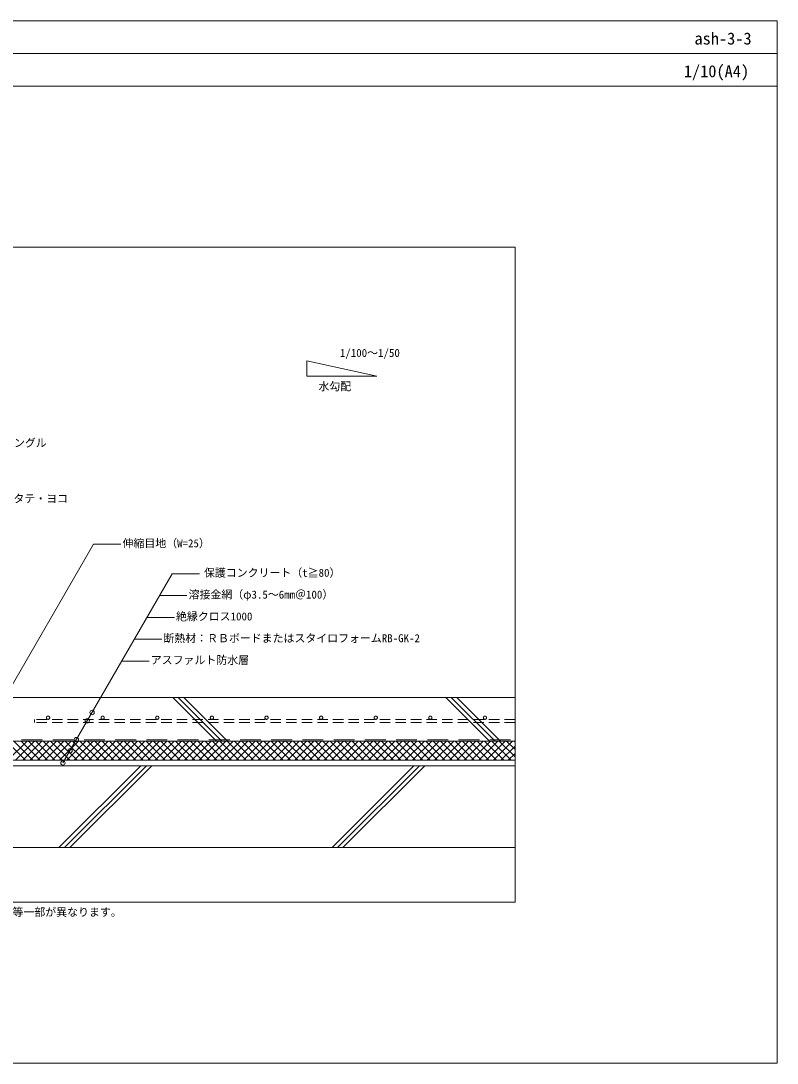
# Model space of a CAD drawing. Units: millimetres, scale not verified. Extents: x -1380 to 1380, y -955 to 955.
# Drawn here: x -5 to 1380, y -955 to 955 of the extents above; entities that cross this region are included whole.
import ezdxf
from ezdxf.enums import TextEntityAlignment as Align

# ---------------------------------------------------------------- set-up
doc = ezdxf.new("R2010")
doc.units = ezdxf.units.MM
doc.header["$LTSCALE"] = 3
doc.linetypes.add('USER1', pattern=[19.05, 12.7, -6.35])
doc.linetypes.add('USER2', pattern=[9.525, 6.35, -3.175])
for name, color, linetype, lineweight in [('0-0_0', 7, 'Continuous', 9), ('0-1_HATCH', 9, 'Continuous', 18), ('0-3_KUTAI', 3, 'Continuous', 18), ('0-4_BOUSUI', 1, 'Continuous', 18), ('0-5_MOJI', 7, 'Continuous', 18), ('0-8_dannnetu', 6, 'Continuous', 18), ('0-A_TENSEN', 4, 'USER2', 18), ('0-B_WAKU', 7, 'Continuous', 18), ('0-D_bousui2', 7, 'USER1', 9)]:
    doc.layers.add(name, color=color, linetype=linetype, lineweight=lineweight)
doc.styles.add('ＭＳ ゴシック', font='')
doc.styles.get('ＭＳ ゴシック').set_extended_font_data('MS Gothic')

msp = doc.modelspace()

# ---------------------------------------------------------------- linework, layer by layer
at = {"layer": '0-0_0', "lineweight": 18}
msp.add_line((-1379.979, 895.016), (1380.021, 895.016), dxfattribs=at)
msp.add_lwpolyline([(-899.979, -659.984), (900.021, -659.984), (900.021, 540.016), (-899.979, 540.016)], close=True, dxfattribs=at)
at = {"layer": '0-1_HATCH'}
for p, q in [((273.412, -284.984), (353.412, -364.984)), ((283.412, -284.984), (363.412, -364.984)), ((293.412, -284.984), (373.412, -364.984)), ((773.412, -284.984), (853.412, -364.984)), ((783.412, -284.984), (863.412, -364.984)), ((793.412, -284.984), (873.412, -364.984)), ((3.753, -399.984), (-31.247, -364.984)), ((-28.401, -399.984), (6.599, -364.984)), ((17.223, -399.984), (-17.777, -364.984)), ((-14.93, -399.984), (20.07, -364.984)), ((30.694, -399.984), (-4.306, -364.984)), ((-1.46, -399.984), (33.54, -364.984)), ((44.164, -399.984), (9.164, -364.984)), ((12.011, -399.984), (47.011, -364.984)), ((57.634, -399.984), (22.634, -364.984)), ((25.481, -399.984), (60.481, -364.984)), ((71.105, -399.984), (36.105, -364.984)), ((38.951, -399.984), (73.951, -364.984)), ((84.575, -399.984), (49.575, -364.984)), ((52.422, -399.984), (87.422, -364.984)), ((98.046, -399.984), (63.046, -364.984)), ((65.892, -399.984), (100.892, -364.984)), ((111.516, -399.984), (76.516, -364.984)), ((79.363, -399.984), (114.363, -364.984)), ((124.986, -399.984), (89.986, -364.984)), ((92.833, -399.984), (127.833, -364.984)), ((138.457, -399.984), (103.457, -364.984)), ((106.303, -399.984), (141.303, -364.984)), ((151.927, -399.984), (116.927, -364.984)), ((119.774, -399.984), (154.774, -364.984)), ((165.397, -399.984), (130.397, -364.984)), ((133.244, -399.984), (168.244, -364.984)), ((178.868, -399.984), (143.868, -364.984)), ((146.714, -399.984), (181.714, -364.984)), ((192.338, -399.984), (157.338, -364.984)), ((160.185, -399.984), (195.185, -364.984)), ((205.809, -399.984), (170.809, -364.984)), ((173.655, -399.984), (208.655, -364.984)), ((219.279, -399.984), (184.279, -364.984)), ((187.126, -399.984), (222.126, -364.984)), ((232.749, -399.984), (197.749, -364.984)), ((200.596, -399.984), (235.596, -364.984)), ((246.22, -399.984), (211.22, -364.984)), ((214.066, -399.984), (249.066, -364.984)), ((259.69, -399.984), (224.69, -364.984)), ((227.537, -399.984), (262.537, -364.984)), ((273.161, -399.984), (238.161, -364.984)), ((241.007, -399.984), (276.007, -364.984)), ((286.631, -399.984), (251.631, -364.984)), ((254.478, -399.984), (289.478, -364.984)), ((300.101, -399.984), (265.101, -364.984)), ((267.948, -399.984), (302.948, -364.984)), ((313.572, -399.984), (278.572, -364.984)), ((281.418, -399.984), (316.418, -364.984)), ((327.042, -399.984), (292.042, -364.984)), ((294.889, -399.984), (329.889, -364.984)), ((340.512, -399.984), (305.512, -364.984)), ((308.359, -399.984), (343.359, -364.984)), ((353.983, -399.984), (318.983, -364.984)), ((321.829, -399.984), (356.829, -364.984)), ((367.453, -399.984), (332.453, -364.984)), ((335.3, -399.984), (370.3, -364.984)), ((380.924, -399.984), (345.924, -364.984)), ((348.77, -399.984), (383.77, -364.984)), ((394.394, -399.984), (359.394, -364.984)), ((362.241, -399.984), (397.241, -364.984)), ((407.864, -399.984), (372.864, -364.984)), ((375.711, -399.984), (410.711, -364.984)), ((421.335, -399.984), (386.335, -364.984)), ((389.181, -399.984), (424.181, -364.984)), ((434.805, -399.984), (399.805, -364.984)), ((402.652, -399.984), (437.652, -364.984)), ((448.276, -399.984), (413.276, -364.984)), ((416.122, -399.984), (451.122, -364.984)), ((461.746, -399.984), (426.746, -364.984)), ((429.593, -399.984), (464.593, -364.984)), ((475.216, -399.984), (440.216, -364.984)), ((443.063, -399.984), (478.063, -364.984)), ((488.687, -399.984), (453.687, -364.984)), ((456.533, -399.984), (491.533, -364.984)), ((502.157, -399.984), (467.157, -364.984)), ((470.004, -399.984), (505.004, -364.984)), ((515.627, -399.984), (480.627, -364.984)), ((483.474, -399.984), (518.474, -364.984)), ((529.098, -399.984), (494.098, -364.984)), ((496.944, -399.984), (531.944, -364.984)), ((542.568, -399.984), (507.568, -364.984)), ((510.415, -399.984), (545.415, -364.984)), ((556.039, -399.984), (521.039, -364.984)), ((523.885, -399.984), (558.885, -364.984)), ((569.509, -399.984), (534.509, -364.984)), ((537.356, -399.984), (572.356, -364.984)), ((582.979, -399.984), (547.979, -364.984)), ((550.826, -399.984), (585.826, -364.984)), ((596.45, -399.984), (561.45, -364.984)), ((564.296, -399.984), (599.296, -364.984)), ((609.92, -399.984), (574.92, -364.984)), ((577.767, -399.984), (612.767, -364.984)), ((623.391, -399.984), (588.391, -364.984)), ((591.237, -399.984), (626.237, -364.984)), ((636.861, -399.984), (601.861, -364.984)), ((604.708, -399.984), (639.708, -364.984)), ((650.331, -399.984), (615.331, -364.984)), ((618.178, -399.984), (653.178, -364.984)), ((663.802, -399.984), (628.802, -364.984)), ((631.648, -399.984), (666.648, -364.984)), ((677.272, -399.984), (642.272, -364.984)), ((645.119, -399.984), (680.119, -364.984)), ((690.742, -399.984), (655.742, -364.984)), ((658.589, -399.984), (693.589, -364.984)), ((704.213, -399.984), (669.213, -364.984)), ((672.059, -399.984), (707.059, -364.984)), ((717.683, -399.984), (682.683, -364.984)), ((685.53, -399.984), (720.53, -364.984)), ((731.154, -399.984), (696.154, -364.984)), ((699, -399.984), (734, -364.984)), ((744.624, -399.984), (709.624, -364.984)), ((712.471, -399.984), (747.471, -364.984)), ((758.094, -399.984), (723.094, -364.984)), ((725.941, -399.984), (760.941, -364.984)), ((771.565, -399.984), (736.565, -364.984)), ((739.411, -399.984), (774.411, -364.984)), ((785.035, -399.984), (750.035, -364.984)), ((752.882, -399.984), (787.882, -364.984)), ((798.506, -399.984), (763.506, -364.984)), ((766.352, -399.984), (801.352, -364.984)), ((811.976, -399.984), (776.976, -364.984)), ((779.823, -399.984), (814.823, -364.984)), ((825.446, -399.984), (790.446, -364.984)), ((793.293, -399.984), (828.293, -364.984)), ((838.917, -399.984), (803.917, -364.984)), ((806.763, -399.984), (841.763, -364.984)), ((852.387, -399.984), (817.387, -364.984)), ((820.234, -399.984), (855.234, -364.984)), ((865.857, -399.984), (830.857, -364.984)), ((833.704, -399.984), (868.704, -364.984)), ((879.328, -399.984), (844.328, -364.984)), ((847.174, -399.984), (882.174, -364.984)), ((892.798, -399.984), (857.798, -364.984)), ((860.645, -399.984), (895.645, -364.984)), ((900.021, -393.737), (871.269, -364.984)), ((874.115, -399.984), (900.021, -374.079)), ((900.021, -380.266), (884.739, -364.984)), ((900.021, -366.796), (898.209, -364.984)), ((887.586, -399.984), (900.021, -387.549)), ((65.021, -559.984), (215.021, -409.984)), ((75.021, -559.984), (225.021, -409.984)), ((85.021, -559.984), (235.021, -409.984)), ((565.021, -559.984), (715.021, -409.984)), ((575.021, -559.984), (725.021, -409.984)), ((585.021, -559.984), (735.021, -409.984))]:
    msp.add_line(p, q, dxfattribs=at)
at = {"layer": '0-3_KUTAI'}
for p, q in [((900.021, -284.984), (-25.979, -284.984)), ((900.021, -559.984), (-399.979, -559.984))]:
    msp.add_line(p, q, dxfattribs=at)
msp.add_lwpolyline([(900.021, -409.984), (-399.979, -409.984), (-399.979, 240.016)], dxfattribs=at)
at = {"layer": '0-4_BOUSUI'}
msp.add_lwpolyline([(900.021, -399.984), (-346.339, -399.984), (-389.979, -356.345), (-389.979, 40.016)], dxfattribs=at)
at = {"layer": '0-5_MOJI'}
for p, q in [((647.038, 303.702), (518.659, 332.208)), ((518.659, 332.208), (518.659, 303.702)), ((518.659, 303.702), (647.038, 303.702)), ((249.378, -98.104), (299.378, -98.104)), ((226.284, -138.104), (276.284, -138.104)), ((203.19, -178.104), (253.19, -178.104)), ((180.096, -218.104), (230.096, -218.104))]:
    msp.add_line(p, q, dxfattribs=at)
for points in [[(178.352, -4.077), (128.352, -4.077), (-40.725, -296.926)], [(322.472, -58.104), (272.472, -58.104), (72.312, -404.79)]]:
    msp.add_lwpolyline(points, dxfattribs=at)
for centre in [(116.793, -327.634), (125.588, -312.401), (96.918, -362.172), (85.199, -382.47), (72.312, -404.79)]:
    msp.add_circle(centre, 4, dxfattribs=at)
at = {"layer": '0-8_dannnetu'}
msp.add_line((900.021, -364.984), (-346.339, -364.984), dxfattribs=at)
at = {"layer": '0-A_TENSEN'}
msp.add_line((900.021, -330.984), (20.021, -330.984), dxfattribs=at)
msp.add_lwpolyline([(900.021, -324.984), (20.021, -324.984), (20.021, -330.984)], dxfattribs=at)
for centre in [(45.021, -321.984), (145.021, -321.984), (245.021, -321.984), (345.021, -321.984), (445.021, -321.984), (545.021, -321.984), (645.021, -321.984), (745.021, -321.984), (845.021, -321.984)]:
    msp.add_circle(centre, 3, dxfattribs=at)
at = {"layer": '0-B_WAKU'}
for points in [[(1380.021, 835.016), (-1379.979, 835.016), (-1379.979, 955.016), (1380.021, 955.016)], [(-1379.979, -954.984), (1380.021, -954.984), (1380.021, 955.016), (-1379.979, 955.016)]]:
    msp.add_lwpolyline(points, close=True, dxfattribs=at)
at = {"layer": '0-D_bousui2'}
msp.add_line((-346.339, -362.484), (900.021, -362.484), dxfattribs=at)

# ---------------------------------------------------------------- texts
at = {"layer": '0-5_MOJI', "style": 'ＭＳ ゴシック'}
for s, p in [('1/100～1/50', (579.378, 334.753)), ('水勾配', (540.045, 273.435)), ('ステンレスアングル', (-137.523, 169.904)), ('Ｄ１０＠２００ タテ・ヨコ', (-168.414, 67.727)), ('伸縮目地（W=25）', (181.352, -14.077)), ('保護コンクリート（t≧80）', (330.472, -68.104)), ('溶接金網（φ3.5～6mm＠100）', (302.378, -108.104)), ('絶縁クロス1000', (279.284, -148.104)), ('断熱材：ＲＢボードまたはスタイロフォームRB-GK-2', (256.19, -188.104)), ('アスファルト防水層', (233.096, -228.104)), ('※こちらの図は熱工法とストライプ工法の場合の形状です。その他の工法については出入隅の形状等一部が異なります。', (-899.979, -689.984))]:
    msp.add_text(s, height=14.66, dxfattribs=at).set_placement(p, align=Align.BOTTOM_LEFT)
at = {"layer": '0-B_WAKU', "style": 'ＭＳ ゴシック'}
for s, p in [('ash-3-3', (1228.574, 905.016)), ('1/10(A4)', (1209.082, 845.016))]:
    msp.add_text(s, height=21.99, dxfattribs=at).set_placement(p, align=Align.BOTTOM_LEFT)

doc.saveas('drawing.dxf')
